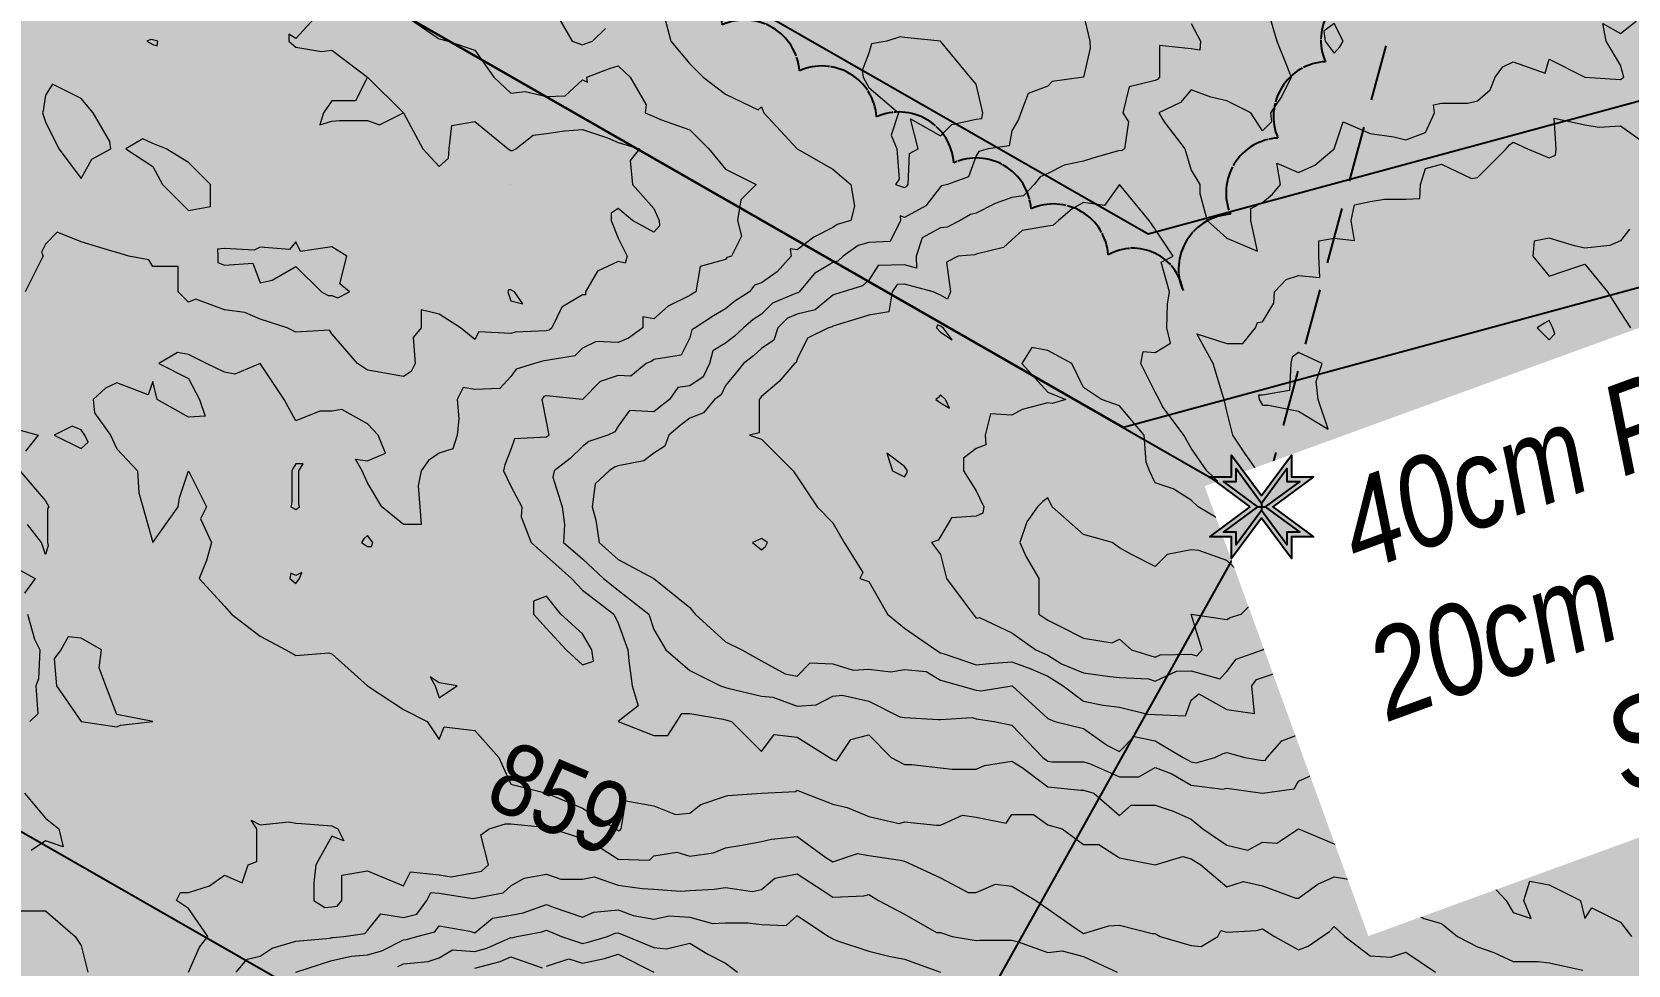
# Model space of a CAD drawing. Extents: x 532589 to 538856, y 6045658 to 6049082.
# Drawn here: x 533949.4 to 534126.9, y 6047176.2 to 6047280 of the extents above; entities that cross this region are included whole.
import ezdxf

# ---------------------------------------------------------------- set-up
doc = ezdxf.new("R2010")
doc.units = 0
doc.header["$LTSCALE"] = 5
doc.linetypes.add('0', pattern=[1, 1, 0])
doc.linetypes.add('foc-TIELINE', pattern=[1.875, 1.25, -0.625])
doc.layers.add('C-TOPO-MAJR', color=7, linetype='Continuous', lineweight=15, true_color=0xd3aa5f)
doc.layers.add('C-TOPO-MINR', color=7, linetype='Continuous', lineweight=13, true_color=0xe9d5af)
doc.layers.add('C-TOPO-MAJR-TEXT', color=7, linetype='Continuous', true_color=0x644b1b)
for name, color, linetype in [('F-RW', 190, 'Continuous'), ('L-MON', 1, 'Continuous'), ('L-TIE', 7, 'foc-TIELINE'), ('P-BUFFER-H 30m', 51, 'Continuous'), ('P-PROPOSED', 10, 'Continuous'), ('P-PROPOSED-H', 21, 'Continuous'), ('T-BUSH', 110, '0'), ('T-BUSH-T', 110, 'Continuous')]:
    doc.layers.add(name, color=color, linetype=linetype)
doc.styles.add('80LS', font='ARIALNI.TTF', dxfattribs={"height": 10})
doc.styles.get("Standard").update_dxf_attribs({"font": 'ARIALN.TTF'})

# ---------------------------------------------------------------- blocks, each defined once
blk = doc.blocks.new('TEMP')
h = blk.add_hatch(color=255)
h.dxf.hatch_style = 1
h.paths.add_polyline_path([(0, 0.251), (-0.666, 1.152), (-0.666, 0.666), (-1.152, 0.666), (-0.251, 0), (-1.152, -0.666), (-0.666, -0.666), (-0.666, -1.152), (0, -0.251), (0.666, -1.152), (0.666, -0.666), (1.152, -0.666), (0.251, 0), (1.152, 0.666), (0.666, 0.666), (0.666, 1.152)])
h.paths.add_polyline_path([(0.566, 0.849), (0.566, 0.566), (0.849, 0.566), (0.083, 0), (0.849, -0.566), (0.566, -0.566), (0.566, -0.849), (0, -0.083), (-0.566, -0.849), (-0.566, -0.566), (-0.849, -0.566), (-0.083, 0), (-0.849, 0.566), (-0.566, 0.566), (-0.566, 0.849), (0, 0.083)], flags=16)
h = blk.add_hatch(color=1)
h.dxf.hatch_style = 1
h.paths.add_polyline_path([(0, 0.083), (-0.566, 0.849), (-0.566, 0.566), (-0.849, 0.566), (-0.083, 0), (-0.849, -0.566), (-0.566, -0.566), (-0.566, -0.849), (0, -0.083), (0.566, -0.849), (0.566, -0.566), (0.849, -0.566), (0.083, 0), (0.849, 0.566), (0.566, 0.566), (0.566, 0.849)])
at = {"color": 1}
for p, q in [((-0.083, 0), (0.083, 0)), ((0, 0.083), (0, -0.083))]:
    blk.add_line(p, q, dxfattribs=at)
at = {"color": 255, "flags": 128}
blk.add_lwpolyline([(-0.251, 0), (-1.152, 0.666), (-0.666, 0.666), (-0.666, 1.152), (0, 0.251), (0.666, 1.152), (0.666, 0.666), (1.152, 0.666), (0.251, 0), (1.152, -0.666), (0.666, -0.666), (0.666, -1.152), (0, -0.251), (-0.666, -1.152), (-0.666, -0.666), (-1.152, -0.666)], close=True, dxfattribs=at)
at = {"color": 1, "flags": 128}
blk.add_lwpolyline([(-0.083, 0), (-0.849, 0.566), (-0.566, 0.566), (-0.566, 0.849), (0, 0.083), (0.566, 0.849), (0.566, 0.566), (0.849, 0.566), (0.083, 0), (0.849, -0.566), (0.566, -0.566), (0.566, -0.849), (0, -0.083), (-0.566, -0.849), (-0.566, -0.566), (-0.849, -0.566)], close=True, dxfattribs=at)

msp = doc.modelspace()

# ---------------------------------------------------------------- hatches: boundary and pattern name
at = {"layer": 'P-BUFFER-H 30m'}
h = msp.add_hatch(color=256, dxfattribs=at)
h.dxf.hatch_style = 1
edge = h.paths.add_edge_path()
edge.add_line((533962.39, 6047413.291), (534135.818, 6047313.884))
edge.add_arc((534086.114, 6047227.17), 99.949, -29.1674, 60.17902, ccw=False)
edge.add_line((534173.389, 6047178.458), (534124.675, 6047091.178))
edge.add_arc((534037.4, 6047139.889), 99.949, 240.19293, 330.8326, ccw=False)
edge.add_line((533987.717, 6047053.163), (533814.265, 6047152.528))
edge.add_arc((533863.948, 6047239.254), 99.949, 150.83228, 240.19293, ccw=False)
edge.add_line((533776.673, 6047287.966), (533825.411, 6047375.289))
edge.add_arc((533912.686, 6047326.577), 99.949, 60.17902, 150.83228, ccw=False)
at = {"layer": 'P-PROPOSED-H'}
h = msp.add_hatch(color=256, dxfattribs=at)
h.dxf.hatch_style = 1
h.paths.add_polyline_path([(533912.686, 6047326.577), (534086.114, 6047227.17), (534037.4, 6047139.889), (533863.948, 6047239.254)])

# ---------------------------------------------------------------- linework, layer by layer
at = {"layer": 'C-TOPO-MAJR', "color": 9, "true_color": 0xbfbfbf, "flags": 128}
for points, elevation in [([(533990.672, 6047281.924), (533993.857, 6047279.735), (533994.654, 6047279.222), (533995.649, 6047278.937), (533998.636, 6047277.941), (534000.744, 6047274.956), (534002.617, 6047273.185), (534004.21, 6047273.363), (534006.599, 6047272.811), (534008.663, 6047272.891), (534010.581, 6047274.671), (534011.15, 6047274.386), (534011.079, 6047274.956), (534013.601, 6047275.917), (534014.562, 6047276.222), (534015.889, 6047274.956), (534017.658, 6047271.859), (534017.548, 6047270.974), (534018.544, 6047270.575), (534019.268, 6047270.25), (534022.526, 6047269.1), (534024.634, 6047266.992), (534026.507, 6047264.717), (534029.92, 6047263.011), (534028.213, 6047261.304), (534027.834, 6047259.029), (534028.277, 6047257.26), (534027.171, 6047255.047), (534026.66, 6047254.894), (534026.507, 6047254.685), (534023.663, 6047253.91), (534023.19, 6047251.066), (534022.767, 6047250.824), (534022.526, 6047250.667), (534020.137, 6047249.473), (534018.544, 6047248.079), (534017.319, 6047248.308), (534017.319, 6047247.084), (534015.719, 6047245.928), (534014.562, 6047245.455), (534012.098, 6047245.567), (534010.581, 6047244.808), (534009.727, 6047243.956), (534006.599, 6047243.434), (534006.28, 6047243.421), (534005.27, 6047243.102), (534003.23, 6047242.49), (534002.617, 6047241.655), (534001.405, 6047240.333), (533998.636, 6047240.207), (533997.308, 6047240.448), (533996.645, 6047239.121), (533996.826, 6047236.949), (533996.645, 6047235.139), (533996.185, 6047233.608), (533994.654, 6047233.148), (533993.483, 6047232.328), (533992.663, 6047231.157), (533992.331, 6047229.499), (533992.51, 6047227.176), (533992.663, 6047225.185), (533990.672, 6047225.185), (533988.283, 6047227.176), (533986.691, 6047229.829), (533986.077, 6047231.157), (533985.362, 6047232.486), (533986.691, 6047232.296), (533988.681, 6047233.148), (533987.861, 6047235.139), (533986.691, 6047236.383), (533983.847, 6047237.982), (533982.709, 6047237.792), (533981.38, 6047237.792), (533978.727, 6047236.731), (533977.4, 6047239.121), (533974.746, 6047243.102), (533971.935, 6047241.931), (533970.764, 6047242.154), (533968.773, 6047243.102), (533966.782, 6047244.097), (533965.538, 6047244.346), (533963.465, 6047243.102), (533966.782, 6047241.444), (533967.994, 6047239.121), (533968.64, 6047237.263), (533966.782, 6047237.13), (533963.299, 6047239.121), (533962.801, 6047241.111), (533962.302, 6047239.619), (533958.819, 6047240.958), (533957.562, 6047240.378), (533956.165, 6047239.121), (533956.331, 6047237.626), (533958.108, 6047235.139), (533958.819, 6047233.608), (533961.094, 6047231.157), (533961.27, 6047228.707), (533961.695, 6047227.176), (533962.801, 6047223.194), (533964.459, 6047225.517), (533965.644, 6047227.176), (533965.786, 6047228.172), (533966.782, 6047231.157), (533968.773, 6047227.176), (533968.111, 6047225.847), (533969.317, 6047223.194), (533968.773, 6047221.203), (533967.977, 6047219.212), (533970.764, 6047216.116), (533971.561, 6047215.231), (533974.746, 6047212.78), (533977.589, 6047211.249), (533978.727, 6047210.636), (533982.377, 6047210.917), (533982.709, 6047210.806), (533986.691, 6047207.267), (533990.672, 6047204.612), (533993.325, 6047203.286), (533994.654, 6047201.295), (533995.223, 6047202.716), (533998.636, 6047202.291), (534001.29, 6047199.304), (534002.617, 6047196.318), (534006.599, 6047195.322), (534010.581, 6047193.638), (534014.313, 6047191.341), (534014.562, 6047191.181), (534014.728, 6047191.175), (534014.894, 6047191.341), (534015.416, 6047194.468), (534018.544, 6047193.917), (534020.933, 6047192.933), (534022.526, 6047193.11), (534023.77, 6047194.078), (534026.507, 6047194.99), (534026.773, 6047195.057), (534030.489, 6047195.322), (534034.271, 6047195.522), (534034.471, 6047195.654), (534035.268, 6047195.322), (534038.452, 6047194.098), (534040.044, 6047193.73), (534042.434, 6047192.746), (534045.802, 6047191.954), (534046.416, 6047192.137), (534049.954, 6047191.783), (534050.397, 6047191.783), (534052.848, 6047192.872), (534054.379, 6047192.668), (534057.696, 6047192.005), (534058.36, 6047192.933), (534060.749, 6047192.933), (534062.342, 6047191.809), (534063.935, 6047191.341), (534066.324, 6047189.633), (534068.032, 6047189.633), (534070.305, 6047188.117), (534074.287, 6047187.359), (534077.349, 6047188.279), (534078.269, 6047188.023), (534079.355, 6047187.359), (534082.25, 6047184.908), (534084.124, 6047185.485), (534086.232, 6047185.006), (534089.929, 6047183.662), (534090.214, 6047183.643), (534092.358, 6047185.215), (534094.195, 6047186.032), (534095.788, 6047185.767), (534098.177, 6047185.368), (534100.934, 6047183.377), (534102.159, 6047182.581), (534104.15, 6047181.386), (534106.14, 6047180.843), (534107.91, 6047179.396), (534110.122, 6047178.225), (534111.932, 6047177.586), (534114.104, 6047176.608), (534116.891, 6047176.608), (534118.085, 6047176.453), (534121.846, 6047175.635)], 859), ([(534050.704, 6047247.084), (534050.397, 6047247.257), (534050.091, 6047247.39), (534049.954, 6047247.084), (534050.397, 6047246.586), (534051.724, 6047245.757), (534050.704, 6047247.084)], 860), ([(534086.392, 6047223.194), (534086.232, 6047223.323), (534085.926, 6047223.501), (534082.25, 6047225.264), (534079.066, 6047227.176), (534078.269, 6047227.923), (534076.278, 6047229.166), (534074.287, 6047229.829), (534073.658, 6047231.157), (534073.291, 6047232.153), (534073.063, 6047235.139), (534070.305, 6047238.396), (534068.315, 6047239.121), (534066.324, 6047240.449), (534064.997, 6047243.102), (534062.342, 6047244.55), (534060.572, 6047244.872), (534059.447, 6047243.102), (534062.342, 6047239.917), (534064.333, 6047239.121), (534062.811, 6047238.652), (534062.342, 6047238.722), (534059.475, 6047238.006), (534058.36, 6047237.379), (534055.971, 6047237.528), (534055.375, 6047235.139), (534055.465, 6047234.052), (534054.379, 6047233.645), (534052.957, 6047232.579), (534052.957, 6047231.157), (534054.379, 6047228.945), (534055.217, 6047227.176), (534055.102, 6047226.452), (534054.379, 6047226.114), (534051.641, 6047225.931), (534050.397, 6047223.858), (534050.148, 6047223.443), (534049.402, 6047223.194), (534050.397, 6047221.867), (534051.061, 6047219.212), (534053.052, 6047216.558), (534054.047, 6047215.231), (534054.379, 6047214.788), (534054.741, 6047214.868), (534058.36, 6047213.145), (534061.015, 6047211.249), (534062.342, 6047210.663), (534063.873, 6047209.718), (534066.324, 6047208.715), (534069.258, 6047208.315), (534070.305, 6047208.172), (534073.529, 6047208.025), (534074.287, 6047207.798), (534076.64, 6047208.896), (534078.269, 6047208.934), (534081.48, 6047208.038), (534082.25, 6047208.86), (534083.275, 6047210.225), (534086.232, 6047211.249), (534088.65, 6047212.813), (534089.992, 6047215.231), (534089.948, 6047215.496), (534089.716, 6047219.212), (534087.559, 6047221.867), (534086.392, 6047223.194)], 860), ([(534050.966, 6047239.121), (534050.397, 6047239.619), (534050.176, 6047239.342), (534049.899, 6047239.121), (534050.397, 6047238.722), (534051.393, 6047238.125), (534050.966, 6047239.121)], 860), ([(533979.059, 6047231.157), (533979.525, 6047231.955), (533978.727, 6047231.955), (533978.421, 6047231.464), (533978.285, 6047231.157), (533978.285, 6047227.618), (533978.158, 6047227.176), (533978.727, 6047226.869), (533979.126, 6047227.176), (533979.059, 6047227.508), (533979.059, 6047231.157)], 859), ([(533987.133, 6047222.751), (533987.26, 6047223.194), (533986.691, 6047223.991), (533986.292, 6047223.592), (533986.026, 6047223.194), (533986.691, 6047222.751), (533987.133, 6047222.751)], 859), ([(533979.126, 6047219.212), (533979.391, 6047219.877), (533978.727, 6047219.519), (533978.158, 6047219.782), (533978.063, 6047219.212), (533978.727, 6047218.643), (533979.126, 6047219.212)], 859), ([(534011.628, 6047211.249), (534010.581, 6047213.059), (534008.191, 6047215.231), (534006.599, 6047217.221), (534005.152, 6047216.678), (534005.152, 6047215.231), (534006.599, 6047213.638), (534008.771, 6047211.249), (534010.581, 6047209.59), (534011.825, 6047210.005), (534011.628, 6047211.249)], 859), ([(533995.451, 6047206.47), (533996.645, 6047207.267), (533994.654, 6047207.599), (533993.658, 6047208.263), (533994.211, 6047207.267), (533994.654, 6047205.94), (533995.451, 6047206.47)], 859), ([(533998.636, 6047175.877), (534001.438, 6047176.594), (534002.617, 6047177.135), (534006.101, 6047175.912)], 858), ([(534006.599, 6047176.078), (534009.087, 6047176.907), (534010.581, 6047176.41), (534013.024, 6047176.952), (534014.562, 6047177.405), (534018.544, 6047175.414)], 858)]:
    msp.add_lwpolyline(points, dxfattribs=dict(at, elevation=elevation))
at = {"layer": 'C-TOPO-MINR', "color": 254, "true_color": 0xd9d9d9, "flags": 128}
for points, elevation in [([(533982.096, 6047282.919), (533978.727, 6047279.269), (533977.931, 6047279.734), (533977.931, 6047278.937), (533978.727, 6047278.274), (533981.571, 6047277.799), (533982.709, 6047277.942), (533986.688, 6047274.958), (533986.691, 6047274.957), (533986.691, 6047274.956), (533990.672, 6047270.974), (533990.673, 6047270.974), (533990.673, 6047270.973), (533992.845, 6047266.992), (533994.654, 6047265.002), (533995.701, 6047265.945), (533995.759, 6047266.992), (533996.047, 6047269.581), (533998.636, 6047270.037), (534002.333, 6047266.992), (534002.617, 6047266.803), (534002.827, 6047266.783), (534003.186, 6047266.992), (534005.106, 6047268.485), (534006.599, 6047268.699), (534008.589, 6047268.983), (534010.581, 6047269.116), (534013.368, 6047268.186), (534014.562, 6047267.695), (534016.95, 6047266.992), (534015.889, 6047265.665), (534016.155, 6047263.011), (534018.544, 6047260.356), (534019.112, 6047259.029), (534019.172, 6047258.401), (534018.544, 6047257.702), (534016.156, 6047259.029), (534014.562, 6047260.357), (534013.766, 6047259.825), (534013.766, 6047259.029), (534014.562, 6047257.036), (534015.557, 6047255.047), (534015.358, 6047254.252), (534014.562, 6047254.435), (534012.258, 6047253.37), (534010.913, 6047251.066), (534010.913, 6047250.733), (534010.581, 6047250.759), (534008.305, 6047249.359), (534007.167, 6047247.084), (534006.883, 6047246.8), (534006.599, 6047246.753), (534003.095, 6047246.606), (534002.617, 6047246.456), (533999.077, 6047246.642), (533998.636, 6047245.759), (533997.045, 6047247.084), (533994.654, 6047248.578), (533992.662, 6047249.076), (533992.662, 6047247.084), (533991.758, 6047245.999), (533991.999, 6047243.102), (533991.557, 6047242.218), (533990.672, 6047241.655), (533987.574, 6047242.218), (533986.691, 6047242.379), (533985.554, 6047243.102), (533982.709, 6047246.419), (533982.443, 6047246.818), (533978.727, 6047246.587), (533977.733, 6047247.084), (533974.746, 6047248.039), (533973.04, 6047248.79), (533970.764, 6047249.074), (533967.578, 6047250.27), (533966.782, 6047249.929), (533965.645, 6047251.066), (533965.645, 6047253.91), (533962.801, 6047253.91), (533962.382, 6047254.629), (533960.147, 6047255.047), (533958.819, 6047255.445), (533958.25, 6047255.616), (533954.837, 6047256.64), (533952.181, 6047257.704), (533950.856, 6047256.376), (533950.413, 6047255.489), (533950.607, 6047255.047), (533950.358, 6047254.55), (533948.616, 6047251.066)], 858.8), ([(534019.682, 6047281.781), (534020.43, 6047278.937), (534022.526, 6047276.449), (534024.019, 6047274.956), (534026.507, 6047273.059), (534030.127, 6047271.336), (534030.489, 6047271.637), (534030.773, 6047270.974), (534034.466, 6047266.997), (534034.47, 6047266.992), (534034.471, 6047266.992), (534034.471, 6047266.991), (534038.452, 6047264.716), (534040.443, 6047263.011), (534040.841, 6047260.622), (534040.444, 6047259.029), (534038.921, 6047258.56), (534038.452, 6047258.232), (534036.329, 6047257.171), (534034.471, 6047255.75), (534033.675, 6047255.843), (534033.807, 6047255.047), (534032.245, 6047253.291), (534030.489, 6047252.061), (534029.723, 6047251.831), (534029.162, 6047251.066), (534027.528, 6047250.044), (534026.507, 6047249.169), (534025.18, 6047248.411), (534023.138, 6047247.084), (534022.76, 6047246.85), (534022.526, 6047245.946), (534021.578, 6047244.05), (534018.544, 6047243.544), (534018.287, 6047243.359), (534017.66, 6047243.102), (534015.956, 6047241.709), (534014.562, 6047241.775), (534012.571, 6047241.112), (534010.581, 6047239.121), (534010.58, 6047239.121), (534006.599, 6047239.518), (534006.293, 6047239.426), (534006.069, 6047239.121), (534006.599, 6047236.467), (534006.848, 6047235.139), (534006.723, 6047235.015), (534006.599, 6047234.918), (534003.036, 6047234.72), (534002.617, 6047233.545), (534001.954, 6047231.82), (534001.821, 6047231.157), (534002.617, 6047229.452), (534003.843, 6047227.176), (534003.755, 6047226.037), (534004.868, 6047223.194), (534006.599, 6047221.663), (534009.369, 6047219.212), (534010.581, 6047217.885), (534014.065, 6047215.231), (534014.562, 6047214.236), (534015.648, 6047211.249), (534015.756, 6047210.055), (534016.12, 6047207.267), (534016.802, 6047205.028), (534014.562, 6047203.286), (534014.562, 6047203.286), (534014.561, 6047203.286), (534014.562, 6047203.281), (534014.563, 6047203.285), (534018.544, 6047201.737), (534020.093, 6047201.737), (534021.077, 6047203.286), (534021.64, 6047204.171), (534022.526, 6047204.171), (534026.242, 6047203.551), (534026.507, 6047203.467), (534027.171, 6047203.286), (534030.489, 6047199.967), (534031.911, 6047201.864), (534034.471, 6047201.544), (534038.053, 6047199.304), (534038.452, 6047199.069), (534038.851, 6047198.905), (534039.117, 6047199.304), (534040.443, 6047201.294), (534042.434, 6047201.793), (534044.923, 6047199.304), (534046.416, 6047198.508), (534047.212, 6047198.508), (534050.397, 6047198.133), (534051.724, 6047197.977), (534054.379, 6047197.977), (534055.284, 6047198.399), (534058.36, 6047198.885), (534059.497, 6047198.167), (534062.342, 6047196.033), (534066.005, 6047195.641), (534066.324, 6047195.641), (534067.462, 6047195.322), (534070.305, 6047192.834), (534071.632, 6047193.995), (534074.287, 6047193.995), (534076.278, 6047193.331), (534078.269, 6047192.446), (534079.596, 6047191.341), (534082.25, 6047189.531), (534084.593, 6047188.999), (534086.232, 6047189.893), (534087.825, 6047189.748), (534090.214, 6047191.34), (534090.214, 6047191.34), (534094.195, 6047189.682), (534096.092, 6047189.444), (534098.177, 6047190.279), (534099.77, 6047189.748), (534100.452, 6047191.341), (534101.412, 6047192.087), (534102.159, 6047192.427), (534103.012, 6047191.341), (534106.14, 6047188.764), (534109.128, 6047187.359), (534110.122, 6047186.791), (534113.308, 6047183.377), (534114.104, 6047182.05), (534116.093, 6047181.388), (534115.298, 6047183.377), (534115.942, 6047185.521), (534118.085, 6047185.119), (534121.568, 6047183.377), (534122.067, 6047181.384), (534122.864, 6047182.58), (534126.049, 6047180.989), (534127.275, 6047179.396)], 859.2), ([(534066.324, 6047281.926), (534067.027, 6047278.937), (534067.07, 6047278.191), (534066.324, 6047274.959), (534066.321, 6047274.958), (534066.319, 6047274.956), (534062.84, 6047274.458), (534062.342, 6047273.961), (534060.17, 6047273.146), (534059.355, 6047270.974), (534059.084, 6047270.25), (534058.36, 6047268.982), (534058.054, 6047267.298), (534055.706, 6047266.992), (534054.685, 6047266.686), (534054.379, 6047266.197), (534053.541, 6047263.849), (534051.193, 6047263.011), (534050.556, 6047262.852), (534050.397, 6047262.762), (534048.783, 6047260.643), (534046.416, 6047259.36), (534045.918, 6047259.526), (534045.973, 6047259.029), (534044.793, 6047256.669), (534042.434, 6047256.579), (534041.263, 6047256.218), (534039.59, 6047255.047), (534039.001, 6047254.498), (534038.452, 6047254.323), (534036.404, 6047253.113), (534034.68, 6047251.066), (534034.565, 6047250.971), (534034.471, 6047250.949), (534031.733, 6047249.821), (534030.489, 6047248.577), (534029.57, 6047248.003), (534028.498, 6047247.084), (534027.476, 6047246.115), (534026.507, 6047245.378), (534025.102, 6047244.508), (534024.737, 6047243.102), (534024.019, 6047241.609), (534022.526, 6047240.614), (534021.199, 6047240.448), (534020.286, 6047239.121), (534019.297, 6047238.367), (534018.544, 6047237.727), (534015.819, 6047237.864), (534014.562, 6047236.134), (534014.2, 6047235.501), (534013.426, 6047235.139), (534011.292, 6047234.428), (534010.581, 6047233.894), (534009.212, 6047232.526), (534007.452, 6047231.157), (534007.302, 6047230.454), (534008.351, 6047227.176), (534008.59, 6047225.185), (534008.495, 6047223.194), (534010.581, 6047221.369), (534012.933, 6047219.212), (534014.562, 6047217.885), (534017.975, 6047215.231), (534018.544, 6047213.525), (534019.872, 6047211.249), (534022.526, 6047208.974), (534025.939, 6047207.267), (534026.507, 6047207.087), (534026.755, 6047207.019), (534030.489, 6047206.129), (534031.747, 6047206.009), (534034.471, 6047205.011), (534036.586, 6047205.152), (534038.452, 6047206.129), (534039.491, 6047206.228), (534042.434, 6047205.542), (534045.885, 6047203.816), (534046.416, 6047203.754), (534050.149, 6047203.534), (534050.397, 6047203.52), (534053.937, 6047203.728), (534054.379, 6047203.604), (534056.37, 6047203.286), (534058.36, 6047202.888), (534061.774, 6047199.304), (534062.342, 6047198.877), (534062.82, 6047198.826), (534066.324, 6047198.826), (534066.987, 6047198.64), (534070.305, 6047197.132), (534072.477, 6047197.132), (534074.287, 6047198.166), (534076.125, 6047197.466), (534078.269, 6047196.221), (534081.808, 6047195.765), (534082.25, 6047195.891), (534086.229, 6047195.322), (534086.232, 6047195.322), (534086.233, 6047195.322), (534086.235, 6047195.322), (534089.736, 6047195.8), (534090.214, 6047196.649), (534092.052, 6047197.466), (534092.052, 6047199.304), (534093.399, 6047200.1), (534094.195, 6047202.091), (534095.523, 6047201.958), (534095.39, 6047203.286), (534097.444, 6047204.019), (534098.177, 6047206.771), (534101.662, 6047203.286), (534102.159, 6047203.002), (534102.821, 6047202.624), (534104.148, 6047203.286), (534105.146, 6047204.28), (534103.486, 6047207.267), (534102.159, 6047210.254), (534101.761, 6047211.249), (534101.96, 6047211.448), (534102.159, 6047211.514), (534102.954, 6047211.249), (534106.14, 6047209.656), (534108.795, 6047207.267), (534108.795, 6047204.613), (534107.135, 6047203.286), (534110.122, 6047200.298), (534112.511, 6047200.897), (534114.104, 6047200.299), (534115.811, 6047201.579), (534118.085, 6047202.844), (534122.066, 6047199.304), (534120.981, 6047196.408), (534121.072, 6047195.322), (534122.067, 6047194.404), (534123.773, 6047193.616), (534124.058, 6047195.322), (534122.07, 6047199.301), (534122.072, 6047199.304), (534122.067, 6047199.306), (534118.653, 6047203.286), (534120.361, 6047204.992), (534122.067, 6047206.7), (534125.481, 6047203.286), (534126.049, 6047201.961), (534127.376, 6047199.304)], 859.4), ([(534007.927, 6047281.591), (534009.444, 6047278.937), (534010.581, 6047278.559), (534010.855, 6047278.663), (534011.717, 6047278.937), (534013.14, 6047280.359)], 859.2), ([(534086.802, 6047282.349), (534087.825, 6047278.937), (534088.886, 6047276.283), (534089.417, 6047274.956), (534088.356, 6047272.832), (534087.116, 6047270.974), (534087.227, 6047269.979), (534086.232, 6047268.985), (534084.907, 6047270.974), (534082.25, 6047272.301), (534080.48, 6047272.744), (534078.269, 6047273.534), (534077.113, 6047272.13), (534074.686, 6047270.974), (534075.284, 6047269.977), (534077.566, 6047266.992), (534078.269, 6047264.601), (534079.263, 6047263.011), (534079.263, 6047262.016), (534080.079, 6047259.029), (534082.25, 6047257.038), (534085.662, 6047255.617), (534084.905, 6047259.029), (534084.905, 6047260.356), (534086.232, 6047261.019), (534087.318, 6047261.925), (534088.224, 6047263.011), (534087.826, 6047265.399), (534090.214, 6047264.337), (534092.051, 6047265.155), (534094.195, 6047266.992), (534094.195, 6047266.993), (534094.195, 6047266.995), (534095.191, 6047269.978), (534098.177, 6047268.699), (534100.832, 6047268.319), (534102.159, 6047267.988), (534104.331, 6047268.802), (534105.344, 6047270.974), (534105.222, 6047271.892), (534106.14, 6047272.059), (534109.037, 6047272.059), (534110.122, 6047272.301), (534111.527, 6047273.55), (534112.113, 6047274.956), (534112.966, 6047276.093), (534114.104, 6047276.662), (534117.642, 6047275.399), (534118.085, 6047276.949), (534122.062, 6047274.96), (534122.067, 6047274.957), (534122.072, 6047274.956), (534126.049, 6047274.707), (534126.186, 6047274.818), (534126.411, 6047274.956), (534126.049, 6047276.284), (534124.458, 6047278.937), (534124.06, 6047280.926), (534126.049, 6047279.821), (534127.791, 6047281.177)], 859.8), ([(534078.269, 6047280.928), (534079.33, 6047278.937), (534079.264, 6047277.942), (534078.269, 6047278.099), (534074.755, 6047278.469), (534074.755, 6047274.956), (534074.544, 6047274.699), (534074.287, 6047274.577), (534071.377, 6047273.884), (534070.684, 6047270.974), (534071.301, 6047269.979), (534070.873, 6047266.992), (534070.526, 6047266.772), (534070.305, 6047266.803), (534067.356, 6047265.96), (534066.324, 6047265.599), (534064.167, 6047265.167), (534062.342, 6047264.255), (534061.476, 6047263.876), (534060.81, 6047263.011), (534059.634, 6047261.737), (534058.36, 6047261.563), (534056.502, 6047260.887), (534054.379, 6047259.825), (534053.742, 6047259.666), (534052.609, 6047259.029), (534051.163, 6047258.263), (534050.397, 6047258.199), (534048.353, 6047257.092), (534047.695, 6047255.047), (534047.742, 6047253.72), (534046.416, 6047254.079), (534043.482, 6047253.999), (534042.434, 6047252.393), (534041.747, 6047251.752), (534039.589, 6047251.066), (534038.717, 6047250.8), (534038.452, 6047250.72), (534036.461, 6047249.075), (534034.471, 6047248.606), (534033.392, 6047248.162), (534032.314, 6047247.084), (534031.858, 6047245.715), (534030.489, 6047244.779), (534029.628, 6047243.963), (534028.498, 6047243.102), (534027.605, 6047242.004), (534026.507, 6047240.653), (534026.009, 6047239.619), (534025.263, 6047239.121), (534024.036, 6047237.61), (534022.526, 6047237.035), (534021.449, 6047236.215), (534020.183, 6047235.139), (534019.755, 6047233.928), (534018.544, 6047233.148), (534017.429, 6047232.272), (534014.562, 6047231.726), (534014.136, 6047231.584), (534013.567, 6047231.157), (534012.014, 6047229.724), (534011.667, 6047227.176), (534012.074, 6047225.682), (534012.466, 6047223.194), (534014.562, 6047221.298), (534018.543, 6047219.213), (534018.544, 6047219.213), (534018.545, 6047219.212), (534022.526, 6047215.977), (534023.123, 6047215.231), (534026.507, 6047212.154), (534028.318, 6047211.249), (534030.489, 6047210.055), (534033.143, 6047208.595), (534034.471, 6047208.353), (534035.918, 6047209.801), (534038.452, 6047209.691), (534040.692, 6047209.009), (534042.434, 6047209.125), (534044.884, 6047208.799), (534046.416, 6047209.078), (534048.804, 6047208.86), (534050.397, 6047207.88), (534052.672, 6047207.267), (534054.379, 6047206.789), (534054.948, 6047206.698), (534058.357, 6047207.267), (534058.36, 6047207.268), (534058.36, 6047207.268), (534058.361, 6047207.267), (534062.342, 6047203.617), (534063.137, 6047203.286), (534066.324, 6047202.527), (534068.979, 6047200.63), (534070.305, 6047199.967), (534071.965, 6047201.626), (534074.287, 6047201.162), (534077.384, 6047199.304), (534078.269, 6047198.79), (534078.859, 6047198.714), (534080.924, 6047199.304), (534081.832, 6047199.723), (534082.25, 6047199.835), (534084.241, 6047199.304), (534086.232, 6047198.942), (534086.551, 6047198.985), (534086.73, 6047199.304), (534088.356, 6047201.162), (534090.214, 6047201.838), (534091.124, 6047202.376), (534091.488, 6047203.286), (534091.119, 6047206.362), (534094.195, 6047205.703), (534095.348, 6047206.114), (534095.655, 6047207.267), (534095.952, 6047209.492), (534096.493, 6047211.249), (534096.273, 6047213.154), (534097.872, 6047215.231), (534097.184, 6047216.224), (534094.992, 6047219.212), (534094.501, 6047222.888), (534094.479, 6047223.194), (534094.195, 6047223.383), (534093.201, 6047224.188), (534090.214, 6047226.547), (534089.295, 6047227.176), (534086.232, 6047230.494), (534085.62, 6047231.157), (534084.242, 6047233.147), (534082.914, 6047235.139), (534082.25, 6047237.796), (534081.945, 6047239.121), (534081.809, 6047239.562), (534080.719, 6047243.102), (534078.931, 6047246.421), (534082.25, 6047245.314), (534084.02, 6047245.314), (534085.438, 6047247.084), (534085.664, 6047247.652), (534086.232, 6047247.746), (534087.477, 6047249.821), (534087.56, 6047251.066), (534088.841, 6047252.439), (534090.214, 6047252.876), (534092.603, 6047252.658), (534092.489, 6047255.047), (534092.489, 6047256.754), (534094.195, 6047257.038), (534096.436, 6047256.789), (534096.082, 6047259.029), (534096.446, 6047260.76), (534098.177, 6047261.125), (534099.806, 6047261.382), (534102.159, 6047261.382), (534103.717, 6047261.452), (534103.787, 6047263.011), (534104.355, 6047264.796), (534106.14, 6047265.261), (534109.459, 6047263.674), (534110.122, 6047263.806), (534111.715, 6047265.4), (534113.308, 6047266.992), (534113.685, 6047267.411), (534114.104, 6047267.716), (534115.695, 6047266.992), (534118.085, 6047265.997), (534118.788, 6047266.289), (534118.882, 6047266.992), (534118.654, 6047270.405), (534122.067, 6047269.647), (534123.659, 6047269.382), (534126.049, 6047269.551), (534129.633, 6047266.992)], 859.6), ([(534054.992, 6047270.361), (534055.103, 6047270.974), (534054.379, 6047274.158), (534053.714, 6047274.956), (534050.397, 6047278.936), (534050.392, 6047278.937), (534046.416, 6047279.379), (534045.918, 6047279.435), (534044.427, 6047278.937), (534042.719, 6047278.652), (534042.434, 6047277.608), (534041.71, 6047275.68), (534041.821, 6047274.956), (534042.434, 6047273.818), (534045.752, 6047270.974), (534044.922, 6047268.486), (534045.562, 6047266.992), (534045.803, 6047263.623), (534045.42, 6047263.011), (534046.416, 6047262.679), (534046.631, 6047262.795), (534046.795, 6047263.011), (534046.959, 6047266.449), (534047.909, 6047266.992), (534047.079, 6047270.31), (534050.397, 6047268.414), (534051.677, 6047269.694), (534054.379, 6047270.281), (534054.992, 6047270.361)], 859.2), ([(534095.19, 6047278.937), (534094.195, 6047280.926), (534093.059, 6047280.074), (534093.201, 6047278.937), (534094.195, 6047277.612), (534094.807, 6047278.325), (534095.19, 6047278.937)], 859.8), ([(533963.297, 6047278.441), (533963.368, 6047278.937), (533962.801, 6047279.11), (533962.58, 6047279.158), (533962.139, 6047278.937), (533962.801, 6047278.576), (533963.297, 6047278.441)], 858.6), ([(533956.165, 6047270.974), (533954.837, 6047272.567), (533951.653, 6047274.158), (533950.856, 6047272.962), (533950.621, 6047271.208), (533950.524, 6047270.974), (533950.856, 6047269.978), (533952.349, 6047266.992), (533954.837, 6047263.676), (533956.008, 6047265.822), (533958.154, 6047266.992), (533958.022, 6047267.79), (533956.165, 6047270.974)], 858.8), ([(533988.018, 6047269.646), (533990.671, 6047270.974), (533986.691, 6047274.954), (533985.363, 6047272.301), (533982.709, 6047272.301), (533981.79, 6047270.974), (533981.381, 6047269.646), (533982.709, 6047270.055), (533983.562, 6047270.12), (533986.691, 6047270.12), (533988.018, 6047269.646)], 858.8), ([(533969.233, 6047260.56), (533969.233, 6047263.011), (533966.782, 6047265.461), (533964.294, 6047266.992), (533962.801, 6047267.59), (533961.714, 6047268.078), (533959.816, 6047266.992), (533962.801, 6047265), (533963.886, 6047263.011), (533966.782, 6047260.114), (533969.233, 6047260.56)], 858.8), ([(534002.618, 6047263.01), (534002.622, 6047263.011), (534002.617, 6047263.011), (534002.616, 6047263.012), (534002.616, 6047263.011), (534002.617, 6047263.009), (534002.618, 6047263.01)], 858.6), ([(534075.88, 6047251.066), (534074.951, 6047254.383), (534076.279, 6047255.047), (534074.287, 6047258.032), (534073.622, 6047259.029), (534070.305, 6047263.01), (534068.647, 6047260.687), (534066.324, 6047261.019), (534065.057, 6047260.296), (534063.536, 6047259.029), (534062.911, 6047258.46), (534062.342, 6047258.366), (534059.498, 6047257.891), (534058.36, 6047256.856), (534057.413, 6047255.995), (534054.379, 6047255.281), (534054.226, 6047255.2), (534052.39, 6047255.047), (534051.062, 6047254.382), (534051.534, 6047251.066), (534051.193, 6047250.27), (534050.397, 6047250.72), (534049.602, 6047251.066), (534046.416, 6047251.927), (534045.577, 6047251.904), (534045.03, 6047251.066), (534044.646, 6047248.854), (534042.434, 6047248.469), (534041.372, 6047248.146), (534038.452, 6047247.257), (534038.357, 6047247.179), (534037.955, 6047247.084), (534035.632, 6047245.922), (534034.471, 6047243.6), (534034.346, 6047243.227), (534034.164, 6047243.102), (534032.48, 6047241.111), (534030.489, 6047239.427), (534030.352, 6047239.258), (534030.24, 6047239.121), (534030.24, 6047235.388), (534029.161, 6047235.139), (534030.489, 6047234.697), (534034.028, 6047231.157), (534034.471, 6047230.494), (534036.682, 6047227.176), (534038.452, 6047225.405), (534039.697, 6047223.194), (534041.77, 6047219.876), (534041.438, 6047219.212), (534042.434, 6047218.85), (534044.529, 6047215.231), (534046.416, 6047213.673), (534049.899, 6047211.249), (534050.397, 6047210.943), (534050.816, 6047210.83), (534054.379, 6047209.601), (534055.872, 6047209.756), (534058.36, 6047209.922), (534060.457, 6047209.153), (534062.342, 6047208.321), (534064.048, 6047207.267), (534066.324, 6047205.561), (534068.496, 6047205.095), (534070.305, 6047204.878), (534073.449, 6047204.124), (534074.287, 6047204.082), (534077.641, 6047203.914), (534078.269, 6047205.674), (534079.154, 6047206.382), (534082.25, 6047204.613), (534085.348, 6047204.17), (534085.038, 6047207.267), (534085.55, 6047207.95), (534086.232, 6047208.186), (534088.508, 6047208.974), (534090.214, 6047209.756), (534092.205, 6047209.258), (534092.774, 6047211.249), (534093.366, 6047212.078), (534093.015, 6047215.231), (534092.97, 6047216.456), (534092.261, 6047219.212), (534090.214, 6047222.47), (534089.577, 6047223.194), (534086.232, 6047225.891), (534084.02, 6047227.176), (534082.25, 6047229.05), (534080.011, 6047231.157), (534078.269, 6047233.691), (534077.473, 6047235.139), (534075.083, 6047238.324), (534074.729, 6047239.121), (534074.287, 6047239.917), (534072.694, 6047243.102), (534072.96, 6047244.429), (534074.287, 6047244.327), (534075.994, 6047245.377), (534075.567, 6047247.084), (534075.66, 6047249.692), (534075.88, 6047251.066)], 859.8), ([(534127.044, 6047258.033), (534126.049, 6047256.754), (534124.854, 6047256.242), (534122.067, 6047255.932), (534120.93, 6047256.184), (534118.085, 6047257.038), (534116.426, 6047256.707), (534116.275, 6047255.047), (534118.085, 6047252.835), (534119.745, 6047253.387), (534122.067, 6047254.162), (534124.6, 6047251.066), (534126.049, 6047248.79), (534127.135, 6047247.084)], 859.6), ([(533983.593, 6047251.95), (533984.368, 6047255.047), (533982.709, 6047256.095), (533979.225, 6047255.545), (533978.727, 6047256.639), (533978.004, 6047255.771), (533974.746, 6047256.042), (533974.082, 6047255.711), (533970.764, 6047255.886), (533970.005, 6047255.806), (533970.04, 6047255.047), (533970.04, 6047254.323), (533970.764, 6047254.052), (533973.949, 6047254.251), (533974.746, 6047252.06), (533976.072, 6047252.392), (533978.727, 6047253.911), (533981.572, 6047251.066), (533982.311, 6047250.668), (533982.709, 6047250.687), (533983.372, 6047250.403), (533984.699, 6047251.066), (533983.593, 6047251.95)], 858.6), ([(534002.617, 6047251.287), (534002.368, 6047251.314), (534002.285, 6047251.066), (534002.617, 6047250.07), (534003.945, 6047249.737), (534003.015, 6047251.066), (534002.617, 6047251.287)], 858.8), ([(534118.527, 6047247.084), (534118.085, 6047247.879), (534117.588, 6047247.581), (534116.759, 6047247.084), (534118.085, 6047245.757), (534118.748, 6047246.421), (534118.527, 6047247.084)], 859.6), ([(534092.205, 6047241.111), (534092.869, 6047243.102), (534090.214, 6047244.328), (534089.521, 6047243.795), (534089.375, 6047243.102), (534089.218, 6047240.116), (534086.232, 6047239.589), (534085.764, 6047239.589), (534085.853, 6047239.121), (534086.232, 6047238.457), (534086.896, 6047238.457), (534090.214, 6047237.793), (534093.534, 6047235.801), (534092.426, 6047239.121), (534092.205, 6047241.111)], 859.4), ([(534130.03, 6047234.642), (534126.05, 6047235.138), (534126.049, 6047235.136), (534124.058, 6047233.149), (534122.067, 6047232.152), (534120.361, 6047235.139), (534118.085, 6047236.467), (534114.106, 6047239.118), (534117.023, 6047235.139), (534117.754, 6047231.489), (534116.093, 6047231.157), (534118.085, 6047229.831), (534118.391, 6047230.851), (534122.067, 6047230.851), (534124.239, 6047227.176), (534126.049, 6047223.857), (534129.112, 6047224.113)], 859.6), ([(533946.874, 6047236.024), (533950.059, 6047235.139), (533948.644, 6047233.369)], 858.8), ([(533955.264, 6047235.139), (533954.837, 6047235.736), (533953.842, 6047236.134), (533951.851, 6047235.139), (533954.837, 6047233.646), (533955.633, 6047234.343), (533955.264, 6047235.139)], 858.8), ([(534046.665, 6047230.908), (534046.748, 6047231.157), (534046.416, 6047231.656), (534044.422, 6047233.151), (534045.087, 6047231.157), (534046.416, 6047230.492), (534046.665, 6047230.908)], 859.8), ([(533948.011, 6047231.157), (533950.856, 6047227.841), (533951.254, 6047227.176), (533951.077, 6047226.954), (533951.077, 6047223.194), (533951.188, 6047222.861), (533950.856, 6047221.865), (533950.412, 6047223.194), (533948.862, 6047225.187)], 858.8), ([(534084.395, 6047219.212), (534082.25, 6047221.203), (534079.154, 6047222.309), (534078.269, 6047222.398), (534075.615, 6047221.866), (534074.287, 6047220.538), (534071.634, 6047221.866), (534070.305, 6047222.625), (534069.509, 6047223.194), (534066.324, 6047224.079), (534062.839, 6047227.176), (534062.342, 6047228.17), (534061.774, 6047227.744), (534061.205, 6047227.176), (534060.019, 6047225.517), (534059.245, 6047223.194), (534059.954, 6047221.6), (534061.347, 6047219.212), (534061.347, 6047216.225), (534061.347, 6047215.231), (534062.342, 6047214.567), (534063.669, 6047213.904), (534066.324, 6047212.576), (534069.509, 6047212.046), (534070.305, 6047212.444), (534071.633, 6047211.249), (534074.287, 6047210.452), (534074.83, 6047210.706), (534078.269, 6047210.786), (534078.911, 6047210.607), (534079.513, 6047211.249), (534078.269, 6047215.23), (534082.25, 6047214.619), (534082.612, 6047214.869), (534083.841, 6047215.231), (534085.037, 6047216.425), (534084.395, 6047219.212)], 860.2), ([(534118.483, 6047223.194), (534118.085, 6047224.521), (534117.423, 6047223.857), (534117.588, 6047223.194), (534118.085, 6047222.626), (534118.583, 6047222.697), (534118.483, 6047223.194)], 859.6), ([(534030.931, 6047222.752), (534031.152, 6047223.194), (534030.489, 6047223.636), (534030.183, 6047223.5), (534029.493, 6047223.194), (534030.489, 6047222.398), (534030.931, 6047222.752)], 859.8), ([(533946.874, 6047220.744), (533949.718, 6047219.212), (533948.533, 6047217.553)], 858.8), ([(533948.865, 6047215.231), (533949.661, 6047212.444), (533950.258, 6047211.249), (533950.097, 6047208.026), (533949.793, 6047207.267), (533950.002, 6047204.139), (533949.148, 6047203.286)], 858.8), ([(533962.801, 6047203.286), (533962.801, 6047203.286), (533962.799, 6047203.287), (533958.819, 6047204.083), (533957.593, 6047207.267), (533956.827, 6047209.259), (533957.112, 6047211.249), (533954.837, 6047212.576), (533953.39, 6047212.697), (533952.563, 6047211.249), (533951.852, 6047210.253), (533952.081, 6047207.267), (533954.836, 6047203.287), (533954.836, 6047203.286), (533954.837, 6047203.281), (533954.838, 6047203.285), (533958.819, 6047202.716), (533959.218, 6047202.887), (533962.801, 6047203.285), (533962.801, 6047203.285), (533962.801, 6047203.286)], 858.8), ([(533948.533, 6047195.322), (533950.856, 6047192.535), (533952.349, 6047191.341), (533952.845, 6047189.351), (533950.856, 6047190.014), (533949.263, 6047188.952)], 858.8), ([(533966.782, 6047175.415), (533967.994, 6047178.184), (533968.926, 6047179.396), (533966.782, 6047182.493), (533965.457, 6047183.377), (533965.898, 6047184.261), (533966.782, 6047184.261), (533969.105, 6047185.036), (533970.764, 6047186.221), (533972.757, 6047185.366), (533973.417, 6047187.359), (533974.383, 6047187.722), (533974.383, 6047191.341), (533973.749, 6047192.337), (533974.746, 6047191.784), (533977.932, 6047192.136), (533978.727, 6047192.003), (533979.339, 6047191.953), (533982.709, 6047191.673), (533983.374, 6047191.341), (533984.038, 6047190.012), (533982.709, 6047190.543), (533980.939, 6047187.359), (533980.717, 6047185.367), (533980.717, 6047183.377), (533981.95, 6047182.618), (533982.709, 6047182.684), (533983.322, 6047182.764), (533983.847, 6047183.377), (533983.847, 6047186.221), (533986.691, 6047186.695), (533987.828, 6047186.221), (533990.672, 6047185.036), (533991.469, 6047186.563), (533994.654, 6047186.236), (533995.981, 6047186.032), (533998.636, 6047186.506), (533999.359, 6047186.635), (534000.129, 6047187.359), (533999.299, 6047190.677), (534000.229, 6047191.341), (534002.049, 6047191.909), (534002.617, 6047191.909), (534006.389, 6047191.551), (534006.599, 6047191.531), (534007.264, 6047191.341), (534010.581, 6047190.293), (534012.792, 6047189.129), (534014.562, 6047187.996), (534018.046, 6047187.856), (534018.544, 6047188.354), (534021.104, 6047188.781), (534022.526, 6047188.307), (534025.18, 6047188.686), (534026.507, 6047189.233), (534028.299, 6047189.549), (534030.489, 6047189.936), (534031.626, 6047190.203), (534034.471, 6047190.502), (534037.655, 6047188.156), (534038.452, 6047187.692), (534041.189, 6047188.603), (534042.434, 6047188.407), (534045.918, 6047187.856), (534046.416, 6047187.757), (534047.299, 6047187.359), (534050.397, 6047185.892), (534053.495, 6047184.261), (534054.379, 6047184.261), (534056.523, 6047185.215), (534058.36, 6047184.97), (534061.015, 6047183.377), (534062.342, 6047182.458), (534065.327, 6047180.392), (534066.324, 6047179.703), (534069.134, 6047180.567), (534070.305, 6047180.64), (534073.955, 6047179.728), (534074.287, 6047179.728), (534074.857, 6047179.396), (534078.269, 6047178.4), (534079.406, 6047178.258), (534081.256, 6047179.396), (534081.588, 6047180.058), (534082.25, 6047179.863), (534085.569, 6047180.059), (534086.232, 6047180.249), (534087.559, 6047179.396), (534090.214, 6047177.903), (534091.3, 6047178.31), (534092.869, 6047179.396), (534093.653, 6047179.938), (534094.195, 6047180.481), (534095.389, 6047179.396), (534098.177, 6047177.252), (534100.5, 6047177.073), (534102.159, 6047177.625), (534105.477, 6047175.414)], 858.8), ([(533972.092, 6047175.414), (533973.298, 6047176.862), (533974.746, 6047177.183), (533976.073, 6047178.068), (533978.727, 6047178.876), (533982.52, 6047179.206), (533982.709, 6047179.267), (533982.813, 6047179.291), (533984.036, 6047179.396), (533986.385, 6047179.702), (533986.691, 6047180.059), (533988.165, 6047181.903), (533990.672, 6047181.511), (533992.165, 6047181.884), (533993.269, 6047183.377), (533993.744, 6047184.287), (533994.654, 6047184.194), (533998.394, 6047183.618), (533998.636, 6047183.661), (534001.773, 6047184.222), (534002.617, 6047185.016), (534004.092, 6047185.884), (534006.599, 6047186.321), (534008.191, 6047185.767), (534010.581, 6047185.767), (534011.907, 6047186.032), (534014.562, 6047185.084), (534017.217, 6047184.704), (534018.544, 6047184.651), (534021.487, 6047184.416), (534022.526, 6047184.515), (534025.241, 6047184.644), (534026.507, 6047184.844), (534029.493, 6047184.373), (534030.489, 6047184.602), (534031.982, 6047185.866), (534034.471, 6047186.363), (534037.316, 6047184.514), (534038.452, 6047183.756), (534041.891, 6047183.92), (534042.434, 6047184.041), (534043.52, 6047183.377), (534046.416, 6047181.861), (534049.956, 6047179.837), (534050.397, 6047179.837), (534051.722, 6047179.396), (534054.379, 6047178.927), (534054.798, 6047178.977), (534058.36, 6047178.977), (534058.929, 6047178.827), (534062.342, 6047177.586), (534063.935, 6047177.803), (534066.324, 6047177.171), (534070.057, 6047175.414)], 858.6), ([(533948.012, 6047182.239), (533950.856, 6047182.239), (533954.174, 6047179.396), (533954.837, 6047178.4), (533955.583, 6047175.414)], 858.8), ([(533978.728, 6047175.414), (533982.709, 6047176.699), (533984.909, 6047177.195), (533986.691, 6047177.348), (533988.283, 6047177.803), (533990.672, 6047178.998), (533991.034, 6047179.034), (533992.165, 6047179.396), (533994.156, 6047179.894), (533994.654, 6047180.567), (533998.067, 6047179.964), (533998.636, 6047179.794), (534000.573, 6047181.44), (534002.617, 6047181.759), (534003.98, 6047182.015), (534006.599, 6047182.951), (534007.345, 6047182.631), (534010.581, 6047181.552), (534011.869, 6047182.089), (534014.562, 6047182.35), (534016.238, 6047181.701), (534018.544, 6047181.3), (534020.25, 6047181.671), (534022.526, 6047181.519), (534025.059, 6047180.844), (534026.507, 6047180.912), (534028.972, 6047180.912), (534030.489, 6047180.723), (534033.259, 6047180.607), (534034.471, 6047181.718), (534037.956, 6047179.396), (534038.452, 6047179.131), (534038.949, 6047178.899), (534042.434, 6047177.736), (534044.646, 6047177.184), (534046.416, 6047176.863), (534050.395, 6047175.414)], 858.4), ([(533990.053, 6047176.033), (533990.672, 6047176.343), (533993.447, 6047176.621), (533994.654, 6047177.007), (533996.147, 6047177.903), (533998.636, 6047177.729), (533999.963, 6047178.068), (534002.617, 6047179.288), (534002.783, 6047179.229), (534003.282, 6047179.396), (534006.075, 6047179.919), (534006.599, 6047180.106), (534008.257, 6047179.396), (534010.581, 6047178.621), (534011.214, 6047178.762), (534013.367, 6047179.396), (534014.211, 6047179.747), (534014.562, 6047179.781), (534015.558, 6047179.396), (534018.544, 6047178.16), (534019.922, 6047178.017), (534022.526, 6047178.637), (534024.515, 6047177.406), (534026.507, 6047176.41), (534027.835, 6047175.414)], 858.2)]:
    msp.add_lwpolyline(points, dxfattribs=dict(at, elevation=elevation))
at = {"layer": 'F-RW', "flags": 128}
msp.add_lwpolyline([(534346.931, 6047194.052), (534343.772, 6047195.734), (534208.293, 6047274.555), (534183.575, 6047287.333), (534073.516, 6047257.474), (533986.625, 6047307.28), (533983.014, 6047376.511), (534048.992, 6047478.801), (534032.202, 6047489.631), (533962.725, 6047381.916), (533967.24, 6047295.362), (534070.761, 6047236.025), (534181.304, 6047266.016), (534337.85, 6047176.997)], dxfattribs=at)
at = {"layer": 'L-TIE'}
msp.add_line((534086.114, 6047227.17), (534174.266, 6047552.918), dxfattribs=at)
at = {"layer": 'P-PROPOSED'}
msp.add_lwpolyline([(533912.686, 6047326.577), (534086.114, 6047227.17), (534037.4, 6047139.889), (533863.948, 6047239.254)], close=True, dxfattribs=at)
at = {"layer": 'T-BUSH', "flags": 128}
msp.add_lwpolyline([(534119.594, 6047319.115, 0.5205671), (534114.318, 6047310.627, 0.5205671), (534109.041, 6047302.138, 0.5205671), (534103.764, 6047293.65, 0.5205671), (534098.487, 6047285.162, 0.5205671), (534093.21, 6047276.673, 0.5205671), (534087.933, 6047268.185, 0.5205671), (534082.656, 6047259.697, 0.5205671), (534077.379, 6047251.209, 0.5205671), (534069.066, 6047255.198, 0.5205671), (534060.479, 6047260.313, 0.5205671), (534051.892, 6047265.428, 0.5205671), (534043.305, 6047270.543, 0.5205671), (534034.718, 6047275.658, 0.5205671), (534026.132, 6047280.773, 0.5205671), (534017.545, 6047285.888, 0.5205671), (534008.958, 6047291.003, 0.5205671), (534000.371, 6047296.119, 0.5205671), (533991.784, 6047301.234, 0.5205671), (533983.197, 6047306.349, 0.5205671), (533988.006, 6047314.37, 0.5205671), (533993.701, 6047322.584, 0.5205671), (533999.396, 6047330.797, 0.5205671), (534005.091, 6047339.011, 0.5205671), (534004.997, 6047346.12, 0.5205671), (533996.677, 6047351.658, 0.5205671), (533988.357, 6047357.197, 0.5205671), (533980.037, 6047362.735, 0.5205671), (533971.717, 6047368.273, 0.5205671), (533960.916, 6047375.463, 0.5205671)], format="xyb", dxfattribs=at)

# ---------------------------------------------------------------- texts
at = {"layer": 'C-TOPO-MAJR-TEXT', "linetype": 'Continuous', "lineweight": -3, "insert": (534008.067, 6047194.701, 859), "char_height": 8, "width": 11.11, "attachment_point": 5, "rotation": 337.07141, "bg_fill": 1, "box_fill_scale": 1.182, "bg_fill_color": 21, "bg_fill_transparency": 0}
msp.add_mtext('859', dxfattribs=at)

# ---------------------------------------------------------------- next in the draw order: texts
at = {"layer": 'T-BUSH-T', "insert": (534128.833, 6047242.017), "char_height": 9.98454, "width": 90.79142, "attachment_point": 2, "rotation": 20, "style": '80LS', "bg_fill": 2}
msp.add_mtext('40cm Poplar & 20cm Scattered Spruce', dxfattribs=at)

# ---------------------------------------------------------------- next in the draw order: block references
at = {"layer": 'L-MON', "xscale": 4.999999999999984, "yscale": 4.999999999999984, "zscale": 4.999999999999984}
msp.add_blockref('TEMP', (534086.114, 6047227.17), dxfattribs=at)

doc.saveas('drawing.dxf')
